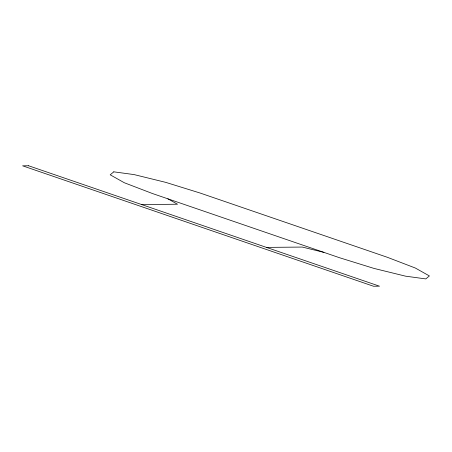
<?xml version="1.0" encoding="UTF-8"?>
<svg xmlns="http://www.w3.org/2000/svg" width="452" height="452" viewBox="0 0 452 452"><rect width="100%" height="100%" fill="white"/><g stroke="black" fill="none" stroke-linecap="round" stroke-linejoin="round"><path stroke-width="0.68" d="M141.634 204.558L177.506 204.231L167.85 198.812M266.437 247.391L302.309 247.063L323.92 252.374M113.791 171.833L110.198 174.811L124.283 182.732L152.284 193.467L339.486 257.713L373.894 268.392L405.489 276.155L425.801 278.912L429.4 275.935L415.315 268.019L387.313 257.278L200.106 193.032L165.703 182.354L134.108 174.596L113.791 171.833M28.578 165.76L22.6 165.811L373.516 286.24L379.494 286.189L28.578 165.76"/></g></svg>
